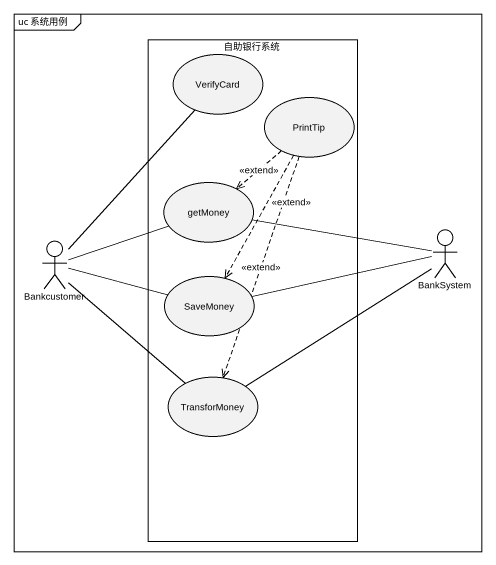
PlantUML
@startuml
mainframe uc 系统用例
rectangle 自助银行系统 {
  usecase VerifyCard
  usecase PrintTip
  usecase getMoney
  usecase SaveMoney
  usecase TransforMoney
}
actor Bankcustomer
actor BankSystem
PrintTip ..> getMoney : <<extend>>
PrintTip ..> SaveMoney : <<extend>>
PrintTip ..> TransforMoney : <<extend>>
getMoney -right- BankSystem
Bankcustomer -up- VerifyCard
Bankcustomer -right- getMoney
Bankcustomer -right- SaveMoney
Bankcustomer -- TransforMoney
SaveMoney -right- BankSystem
TransforMoney -right- BankSystem
@enduml
